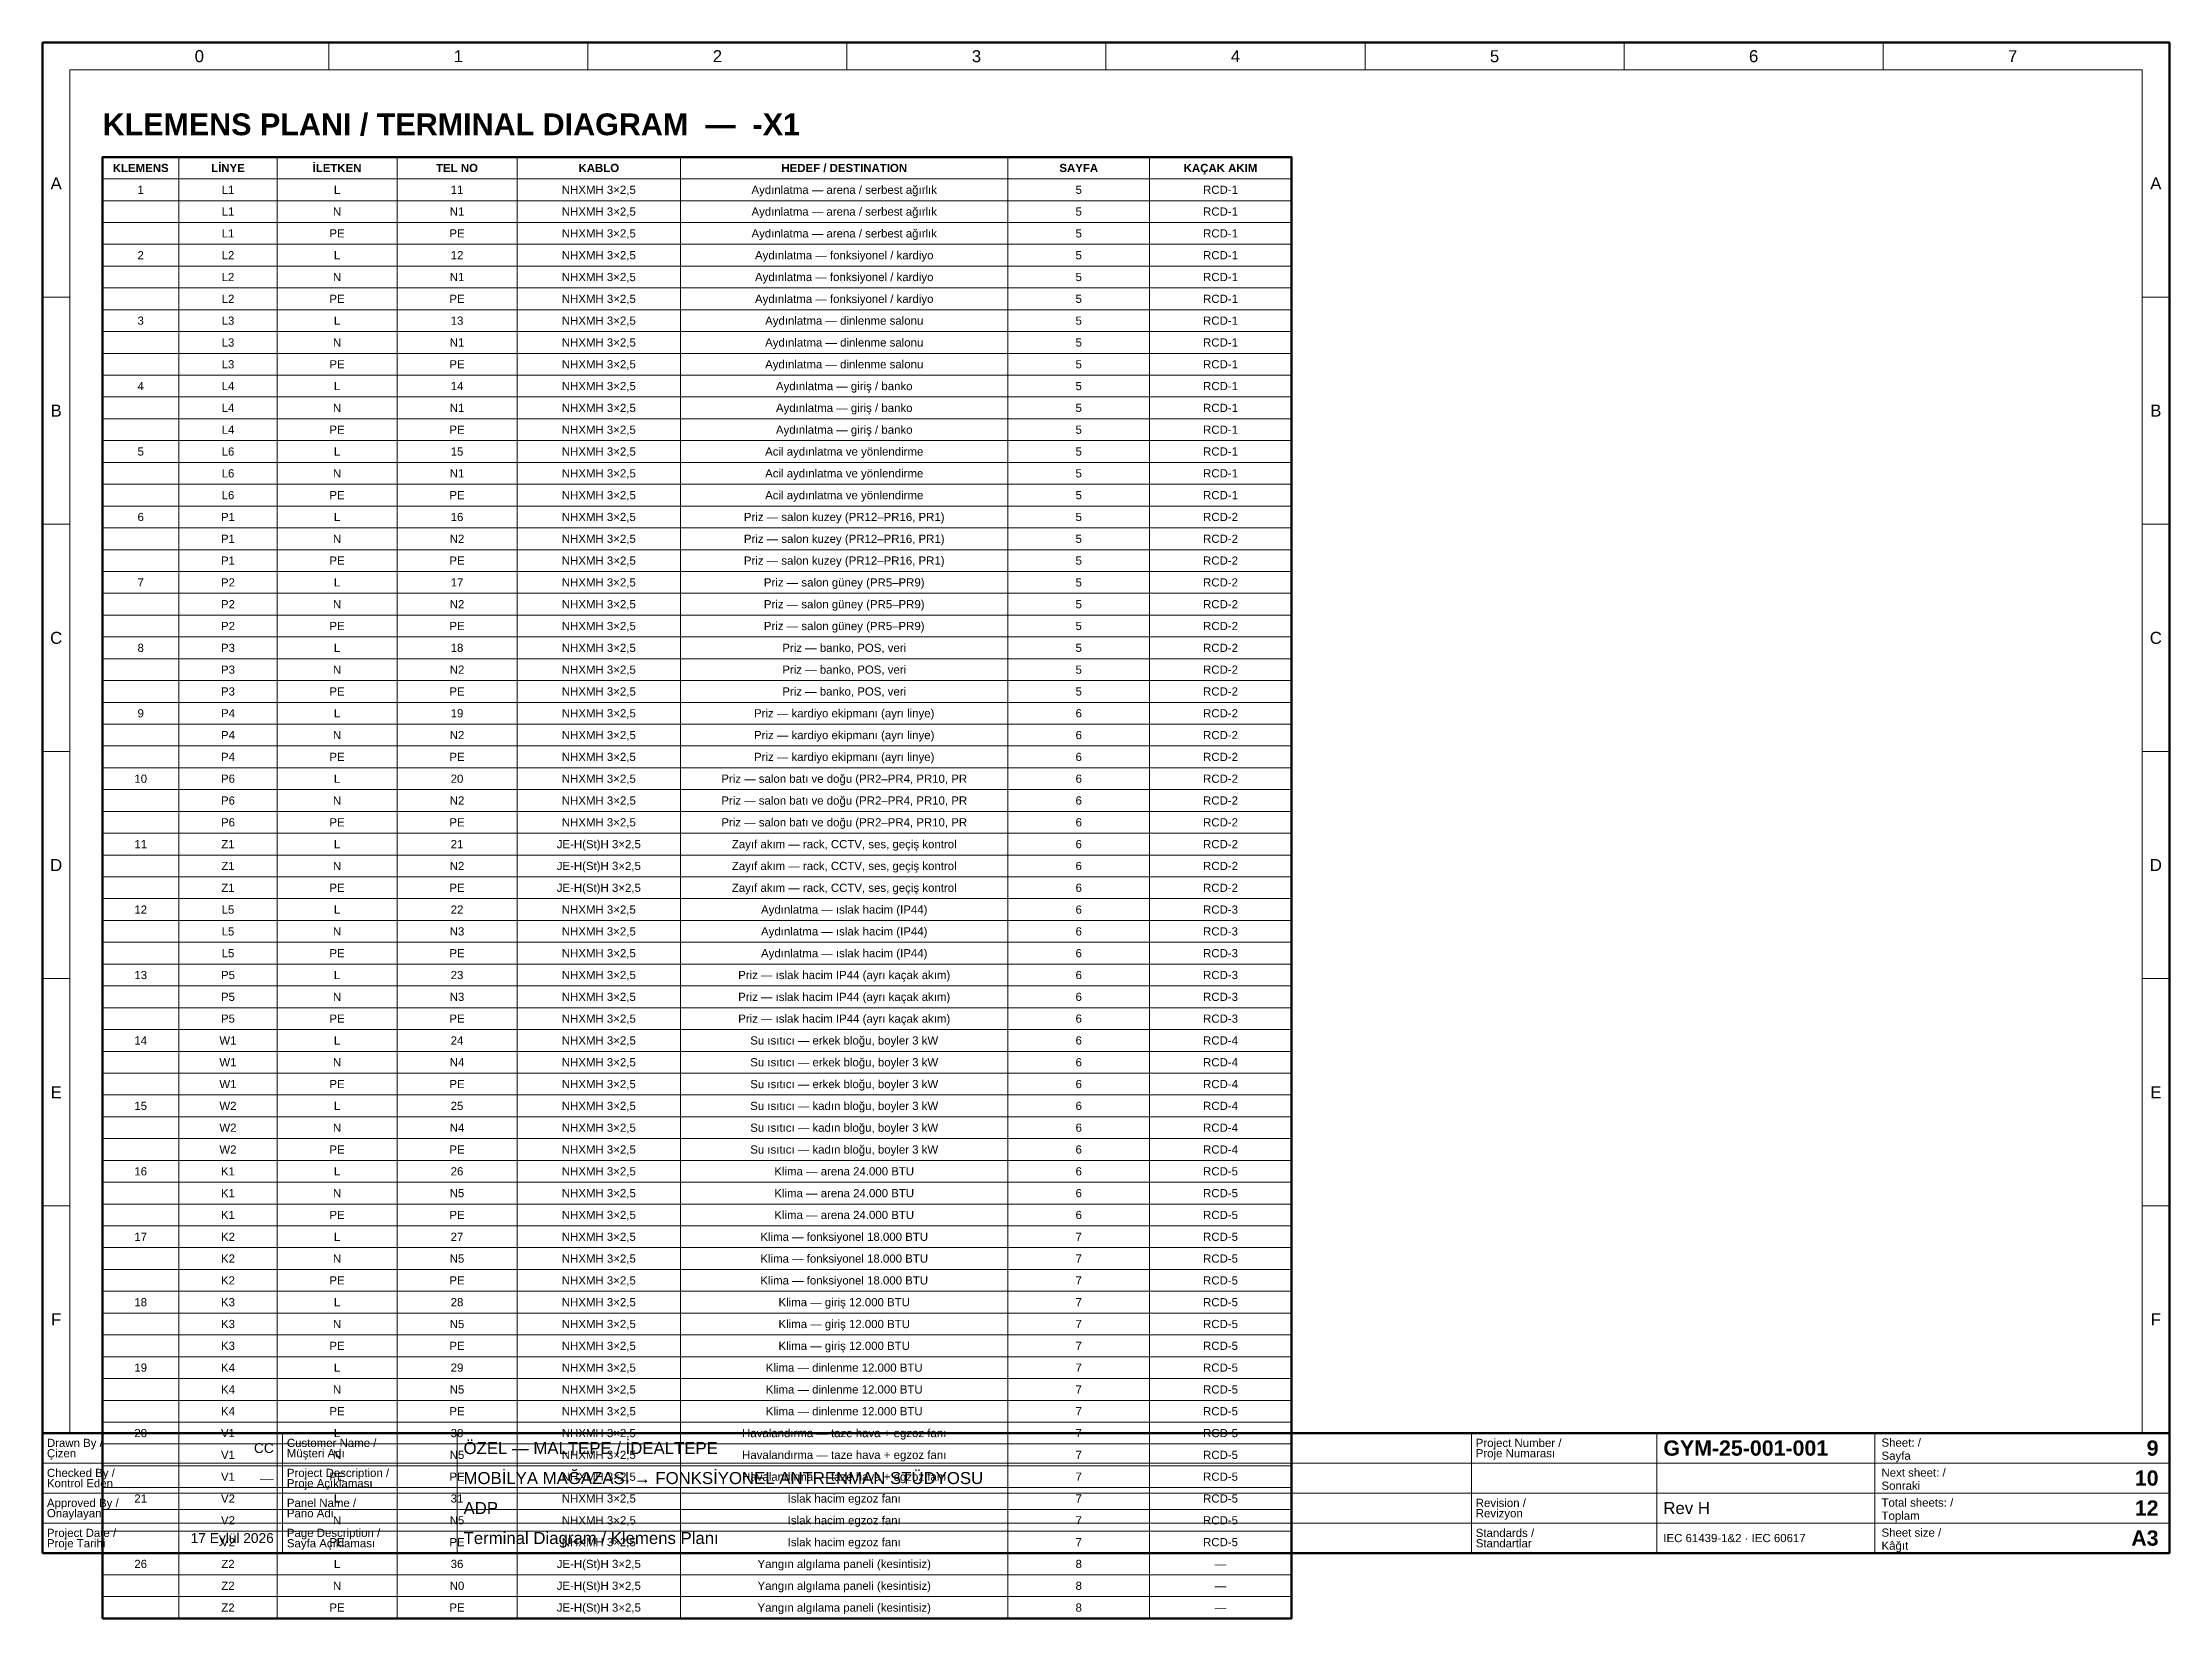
# Paper-space layout '09 Terminal Diagram - Klemens Planı' of a CAD drawing. Header units: millimetres. Extents: x 20 to 410, y -2 to 287.
import ezdxf
from ezdxf.enums import TextEntityAlignment as Align

# ---------------------------------------------------------------- set-up
doc = ezdxf.new("R2010")
doc.units = ezdxf.units.MM
for name, color, linetype, lineweight in [('E-SEMA-ANTET', 7, 'Continuous', 50), ('E-SEMA-YAZI', 7, 'Continuous', 18), ('E-SEMA-ZON', 8, 'Continuous', 18)]:
    doc.layers.add(name, color=color, linetype=linetype, lineweight=lineweight)
doc.styles.add('GYM', font='arial.ttf')
doc.styles.add('GYM-B', font='arialbd.ttf')

psp = doc.layouts.new('09 Terminal Diagram - Klemens Planı')

# ---------------------------------------------------------------- linework, layer by layer
at = {"layer": 'E-SEMA-ANTET', "lineweight": 13}
for p, q in [((45, -2), (45, 266)), ((63, -2), (63, 266)), ((85, -2), (85, 266)), ((107, -2), (107, 266)), ((137, -2), (137, 266)), ((197, -2), (197, 266)), ((223, -2), (223, 266)), ((31, 262), (249, 262)), ((31, 258), (249, 258)), ((31, 254), (249, 254)), ((31, 250), (249, 250)), ((31, 246), (249, 246)), ((31, 242), (249, 242)), ((31, 238), (249, 238)), ((31, 234), (249, 234)), ((31, 230), (249, 230)), ((31, 226), (249, 226)), ((31, 222), (249, 222)), ((31, 218), (249, 218)), ((31, 214), (249, 214)), ((31, 210), (249, 210)), ((31, 206), (249, 206)), ((31, 202), (249, 202)), ((31, 198), (249, 198)), ((31, 194), (249, 194)), ((31, 190), (249, 190)), ((31, 186), (249, 186)), ((31, 182), (249, 182)), ((31, 178), (249, 178)), ((31, 174), (249, 174)), ((31, 170), (249, 170)), ((31, 166), (249, 166)), ((31, 162), (249, 162)), ((31, 158), (249, 158)), ((31, 154), (249, 154)), ((31, 150), (249, 150)), ((31, 146), (249, 146)), ((31, 142), (249, 142)), ((31, 138), (249, 138)), ((31, 134), (249, 134)), ((31, 130), (249, 130)), ((31, 126), (249, 126)), ((31, 122), (249, 122)), ((31, 118), (249, 118)), ((31, 114), (249, 114)), ((31, 110), (249, 110)), ((31, 106), (249, 106)), ((31, 102), (249, 102)), ((31, 98), (249, 98)), ((31, 94), (249, 94)), ((31, 90), (249, 90)), ((31, 86), (249, 86)), ((31, 82), (249, 82)), ((31, 78), (249, 78)), ((31, 74), (249, 74)), ((31, 70), (249, 70)), ((31, 66), (249, 66)), ((31, 62), (249, 62)), ((31, 58), (249, 58)), ((31, 54), (249, 54)), ((31, 50), (249, 50)), ((31, 46), (249, 46)), ((31, 42), (249, 42)), ((31, 38), (249, 38)), ((31, 34), (249, 34)), ((31, 30), (249, 30)), ((31, 26), (249, 26)), ((31, 22), (249, 22)), ((31, 18), (249, 18)), ((31, 14), (249, 14)), ((31, 10), (249, 10)), ((31, 6), (249, 6)), ((31, 2), (249, 2))]:
    psp.add_line(p, q, dxfattribs=at)
at = {"layer": 'E-SEMA-ANTET', "lineweight": 18}
for p, q in [((64, 10), (64, 32)), ((96, 10), (96, 32)), ((282, 10), (282, 32)), ((316, 10), (316, 32)), ((356, 10), (356, 32)), ((20, 26.5), (410, 26.5)), ((20, 21), (410, 21)), ((20, 15.5), (410, 15.5))]:
    psp.add_line(p, q, dxfattribs=at)
at = {"layer": 'E-SEMA-ANTET', "lineweight": 70}
psp.add_lwpolyline([(20, 10), (410, 10), (410, 287), (20, 287)], close=True, dxfattribs=at)
at = {"layer": 'E-SEMA-ANTET', "lineweight": 50}
for points in [[(31, -2), (249, -2), (249, 266), (31, 266)], [(20, 10), (410, 10), (410, 32), (20, 32)]]:
    psp.add_lwpolyline(points, close=True, dxfattribs=at)
at = {"layer": 'E-SEMA-ZON', "lineweight": 18}
for p, q in [((72.5, 282), (72.5, 287)), ((120, 282), (120, 287)), ((167.5, 282), (167.5, 287)), ((215, 282), (215, 287)), ((262.5, 282), (262.5, 287)), ((310, 282), (310, 287)), ((357.5, 282), (357.5, 287)), ((20, 240.33), (25, 240.33)), ((405, 240.33), (410, 240.33)), ((20, 198.67), (25, 198.67)), ((405, 198.67), (410, 198.67)), ((20, 157), (25, 157)), ((405, 157), (410, 157)), ((20, 115.33), (25, 115.33)), ((405, 115.33), (410, 115.33)), ((20, 73.67), (25, 73.67)), ((405, 73.67), (410, 73.67)), ((72.5, 32), (72.5, 32)), ((120, 32), (120, 32)), ((167.5, 32), (167.5, 32)), ((215, 32), (215, 32)), ((262.5, 32), (262.5, 32)), ((310, 32), (310, 32)), ((357.5, 32), (357.5, 32))]:
    psp.add_line(p, q, dxfattribs=at)
psp.add_lwpolyline([(25, 32), (405, 32), (405, 282), (25, 282)], close=True, dxfattribs=at)

# ---------------------------------------------------------------- texts
at = {"layer": 'E-SEMA-ANTET', "style": 'GYM-B'}
for s, p in [('KLEMENS', (38, 264)), ('LİNYE', (54, 264)), ('İLETKEN', (74, 264)), ('TEL NO', (96, 264)), ('KABLO', (122, 264)), ('HEDEF / DESTINATION', (167, 264)), ('SAYFA', (210, 264)), ('KAÇAK AKIM', (236, 264))]:
    psp.add_text(s, height=1.5, dxfattribs=at).set_placement(p, align=Align.MIDDLE_CENTER)
at = {"layer": 'E-SEMA-ANTET'}
for s, height, style, p in [('Çizen', 1.5, 'GYM', (20.8, 28.3)), ('Drawn By /', 1.5, 'GYM', (20.8, 30.2)), ('Customer Name /', 1.5, 'GYM', (64.8, 30.2)), ('Müşteri Adı', 1.5, 'GYM', (64.8, 28.3)), ('ÖZEL — MALTEPE / İDEALTEPE', 2.2, 'GYM', (97.2, 29.25)), ('Project Number /', 1.5, 'GYM', (282.8, 30.2)), ('Proje Numarası', 1.5, 'GYM', (282.8, 28.3)), ('GYM-25-001-001', 2.8, 'GYM-B', (317.2, 29.25)), ('Sheet: /', 1.5, 'GYM', (357.2, 30.25)), ('Sayfa', 1.5, 'GYM', (357.2, 27.85)), ('Checked By /', 1.5, 'GYM', (20.8, 24.7)), ('Kontrol Eden', 1.5, 'GYM', (20.8, 22.8)), ('Project Description /', 1.5, 'GYM', (64.8, 24.7)), ('Proje Açıklaması', 1.5, 'GYM', (64.8, 22.8)), ('MOBİLYA MAĞAZASI → FONKSİYONEL ANTRENMAN STÜDYOSU', 2.2, 'GYM', (97.2, 23.75)), ('Next sheet: /', 1.5, 'GYM', (357.2, 24.75)), ('Approved By /', 1.5, 'GYM', (20.8, 19.2)), ('Panel Name /', 1.5, 'GYM', (64.8, 19.2)), ('Revision /', 1.5, 'GYM', (282.8, 19.2)), ('Total sheets: /', 1.5, 'GYM', (357.2, 19.25)), ('Sonraki', 1.5, 'GYM', (357.2, 22.35)), ('Onaylayan', 1.5, 'GYM', (20.8, 17.3)), ('Pano Adı', 1.5, 'GYM', (64.8, 17.3)), ('ADP', 2.2, 'GYM', (97.2, 18.25)), ('Revizyon', 1.5, 'GYM', (282.8, 17.3)), ('Rev H', 2.2, 'GYM', (317.2, 18.25)), ('Toplam', 1.5, 'GYM', (357.2, 16.85)), ('Project Date /', 1.5, 'GYM', (20.8, 13.7)), ('Proje Tarihi', 1.5, 'GYM', (20.8, 11.8)), ('Sayfa Açıklaması', 1.5, 'GYM', (64.8, 11.8)), ('Page Description /', 1.5, 'GYM', (64.8, 13.7)), ('Terminal Diagram / Klemens Planı', 2.2, 'GYM', (97.2, 12.75)), ('Standards /', 1.5, 'GYM', (282.8, 13.7)), ('Standartlar', 1.5, 'GYM', (282.8, 11.8)), ('IEC 61439-1&2 · IEC 60617', 1.5, 'GYM', (317.2, 12.75)), ('Sheet size /', 1.5, 'GYM', (357.2, 13.75)), ('Kâğıt', 1.5, 'GYM', (357.2, 11.35))]:
    psp.add_text(s, height=height, dxfattribs=dict(at, style=style)).set_placement(p, align=Align.MIDDLE_LEFT)
for s, height, style, p in [('CC', 1.8, 'GYM', (62.4, 29.25)), ('9', 2.8, 'GYM-B', (408, 29.25)), ('—', 1.8, 'GYM', (62.4, 23.75)), ('10', 2.8, 'GYM-B', (408, 23.75)), ('12', 2.8, 'GYM-B', (408, 18.25)), ('—', 1.8, 'GYM', (62.4, 18.25)), ('17 Eylül 2026', 1.8, 'GYM', (62.4, 12.75)), ('A3', 2.8, 'GYM-B', (408, 12.75))]:
    psp.add_text(s, height=height, dxfattribs=dict(at, style=style)).set_placement(p, align=Align.MIDDLE_RIGHT)
at = {"layer": 'E-SEMA-YAZI', "style": 'GYM-B'}
psp.add_text('KLEMENS PLANI / TERMINAL DIAGRAM  —  -X1', height=4, dxfattribs=at).set_placement((31, 272), align=Align.MIDDLE_LEFT)
at = {"layer": 'E-SEMA-YAZI', "style": 'GYM'}
for s, p in [('1', (38, 260)), ('L1', (54, 260)), ('L', (74, 260)), ('11', (96, 260)), ('NHXMH 3×2,5', (122, 260)), ('Aydınlatma — arena / serbest ağırlık', (167, 260)), ('5', (210, 260)), ('RCD-1', (236, 260)), ('L1', (54, 256)), ('N', (74, 256)), ('N1', (96, 256)), ('NHXMH 3×2,5', (122, 256)), ('Aydınlatma — arena / serbest ağırlık', (167, 256)), ('5', (210, 256)), ('RCD-1', (236, 256)), ('L1', (54, 252)), ('PE', (74, 252)), ('PE', (96, 252)), ('NHXMH 3×2,5', (122, 252)), ('Aydınlatma — arena / serbest ağırlık', (167, 252)), ('5', (210, 252)), ('RCD-1', (236, 252)), ('2', (38, 248)), ('L2', (54, 248)), ('L', (74, 248)), ('12', (96, 248)), ('NHXMH 3×2,5', (122, 248)), ('Aydınlatma — fonksiyonel / kardiyo', (167, 248)), ('5', (210, 248)), ('RCD-1', (236, 248)), ('L2', (54, 244)), ('N', (74, 244)), ('N1', (96, 244)), ('NHXMH 3×2,5', (122, 244)), ('Aydınlatma — fonksiyonel / kardiyo', (167, 244)), ('5', (210, 244)), ('RCD-1', (236, 244)), ('L2', (54, 240)), ('PE', (74, 240)), ('PE', (96, 240)), ('NHXMH 3×2,5', (122, 240)), ('Aydınlatma — fonksiyonel / kardiyo', (167, 240)), ('5', (210, 240)), ('RCD-1', (236, 240)), ('3', (38, 236)), ('L3', (54, 236)), ('L', (74, 236)), ('13', (96, 236)), ('NHXMH 3×2,5', (122, 236)), ('Aydınlatma — dinlenme salonu', (167, 236)), ('5', (210, 236)), ('RCD-1', (236, 236)), ('L3', (54, 232)), ('N', (74, 232)), ('N1', (96, 232)), ('NHXMH 3×2,5', (122, 232)), ('Aydınlatma — dinlenme salonu', (167, 232)), ('5', (210, 232)), ('RCD-1', (236, 232)), ('L3', (54, 228)), ('PE', (74, 228)), ('PE', (96, 228)), ('NHXMH 3×2,5', (122, 228)), ('Aydınlatma — dinlenme salonu', (167, 228)), ('5', (210, 228)), ('RCD-1', (236, 228)), ('4', (38, 224)), ('L4', (54, 224)), ('L', (74, 224)), ('14', (96, 224)), ('NHXMH 3×2,5', (122, 224)), ('Aydınlatma — giriş / banko', (167, 224)), ('5', (210, 224)), ('RCD-1', (236, 224)), ('L4', (54, 220)), ('N', (74, 220)), ('N1', (96, 220)), ('NHXMH 3×2,5', (122, 220)), ('Aydınlatma — giriş / banko', (167, 220)), ('5', (210, 220)), ('RCD-1', (236, 220)), ('L4', (54, 216)), ('PE', (74, 216)), ('PE', (96, 216)), ('NHXMH 3×2,5', (122, 216)), ('Aydınlatma — giriş / banko', (167, 216)), ('5', (210, 216)), ('RCD-1', (236, 216)), ('5', (38, 212)), ('L6', (54, 212)), ('L', (74, 212)), ('15', (96, 212)), ('NHXMH 3×2,5', (122, 212)), ('Acil aydınlatma ve yönlendirme', (167, 212)), ('5', (210, 212)), ('RCD-1', (236, 212)), ('L6', (54, 208)), ('N', (74, 208)), ('N1', (96, 208)), ('NHXMH 3×2,5', (122, 208)), ('Acil aydınlatma ve yönlendirme', (167, 208)), ('5', (210, 208)), ('RCD-1', (236, 208)), ('L6', (54, 204)), ('PE', (74, 204)), ('PE', (96, 204)), ('NHXMH 3×2,5', (122, 204)), ('Acil aydınlatma ve yönlendirme', (167, 204)), ('5', (210, 204)), ('RCD-1', (236, 204)), ('6', (38, 200)), ('P1', (54, 200)), ('L', (74, 200)), ('16', (96, 200)), ('NHXMH 3×2,5', (122, 200)), ('Priz — salon kuzey (PR12–PR16, PR1)', (167, 200)), ('5', (210, 200)), ('RCD-2', (236, 200)), ('P1', (54, 196)), ('N', (74, 196)), ('N2', (96, 196)), ('NHXMH 3×2,5', (122, 196)), ('Priz — salon kuzey (PR12–PR16, PR1)', (167, 196)), ('5', (210, 196)), ('RCD-2', (236, 196)), ('P1', (54, 192)), ('PE', (74, 192)), ('PE', (96, 192)), ('NHXMH 3×2,5', (122, 192)), ('Priz — salon kuzey (PR12–PR16, PR1)', (167, 192)), ('5', (210, 192)), ('RCD-2', (236, 192)), ('7', (38, 188)), ('P2', (54, 188)), ('L', (74, 188)), ('17', (96, 188)), ('NHXMH 3×2,5', (122, 188)), ('Priz — salon güney (PR5–PR9)', (167, 188)), ('5', (210, 188)), ('RCD-2', (236, 188)), ('P2', (54, 184)), ('N', (74, 184)), ('N2', (96, 184)), ('NHXMH 3×2,5', (122, 184)), ('Priz — salon güney (PR5–PR9)', (167, 184)), ('5', (210, 184)), ('RCD-2', (236, 184)), ('P2', (54, 180)), ('PE', (74, 180)), ('PE', (96, 180)), ('NHXMH 3×2,5', (122, 180)), ('Priz — salon güney (PR5–PR9)', (167, 180)), ('5', (210, 180)), ('RCD-2', (236, 180)), ('8', (38, 176)), ('P3', (54, 176)), ('L', (74, 176)), ('18', (96, 176)), ('NHXMH 3×2,5', (122, 176)), ('Priz — banko, POS, veri', (167, 176)), ('5', (210, 176)), ('RCD-2', (236, 176)), ('P3', (54, 172)), ('N', (74, 172)), ('N2', (96, 172)), ('NHXMH 3×2,5', (122, 172)), ('Priz — banko, POS, veri', (167, 172)), ('5', (210, 172)), ('RCD-2', (236, 172)), ('P3', (54, 168)), ('PE', (74, 168)), ('PE', (96, 168)), ('NHXMH 3×2,5', (122, 168)), ('Priz — banko, POS, veri', (167, 168)), ('5', (210, 168)), ('RCD-2', (236, 168)), ('9', (38, 164)), ('P4', (54, 164)), ('L', (74, 164)), ('19', (96, 164)), ('NHXMH 3×2,5', (122, 164)), ('Priz — kardiyo ekipmanı (ayrı linye)', (167, 164)), ('6', (210, 164)), ('RCD-2', (236, 164)), ('P4', (54, 160)), ('N', (74, 160)), ('N2', (96, 160)), ('NHXMH 3×2,5', (122, 160)), ('Priz — kardiyo ekipmanı (ayrı linye)', (167, 160)), ('6', (210, 160)), ('RCD-2', (236, 160)), ('P4', (54, 156)), ('PE', (74, 156)), ('PE', (96, 156)), ('NHXMH 3×2,5', (122, 156)), ('Priz — kardiyo ekipmanı (ayrı linye)', (167, 156)), ('6', (210, 156)), ('RCD-2', (236, 156)), ('10', (38, 152)), ('P6', (54, 152)), ('L', (74, 152)), ('20', (96, 152)), ('NHXMH 3×2,5', (122, 152)), ('Priz — salon batı ve doğu (PR2–PR4, PR10, PR', (167, 152)), ('6', (210, 152)), ('RCD-2', (236, 152)), ('P6', (54, 148)), ('N', (74, 148)), ('N2', (96, 148)), ('NHXMH 3×2,5', (122, 148)), ('Priz — salon batı ve doğu (PR2–PR4, PR10, PR', (167, 148)), ('6', (210, 148)), ('RCD-2', (236, 148)), ('P6', (54, 144)), ('PE', (74, 144)), ('PE', (96, 144)), ('NHXMH 3×2,5', (122, 144)), ('Priz — salon batı ve doğu (PR2–PR4, PR10, PR', (167, 144)), ('6', (210, 144)), ('RCD-2', (236, 144)), ('11', (38, 140)), ('Z1', (54, 140)), ('L', (74, 140)), ('21', (96, 140)), ('JE-H(St)H 3×2,5', (122, 140)), ('Zayıf akım — rack, CCTV, ses, geçiş kontrol', (167, 140)), ('6', (210, 140)), ('RCD-2', (236, 140)), ('Z1', (54, 136)), ('N', (74, 136)), ('N2', (96, 136)), ('JE-H(St)H 3×2,5', (122, 136)), ('Zayıf akım — rack, CCTV, ses, geçiş kontrol', (167, 136)), ('6', (210, 136)), ('RCD-2', (236, 136)), ('Z1', (54, 132)), ('PE', (74, 132)), ('PE', (96, 132)), ('JE-H(St)H 3×2,5', (122, 132)), ('Zayıf akım — rack, CCTV, ses, geçiş kontrol', (167, 132)), ('6', (210, 132)), ('RCD-2', (236, 132)), ('12', (38, 128)), ('L5', (54, 128)), ('L', (74, 128)), ('22', (96, 128)), ('NHXMH 3×2,5', (122, 128)), ('Aydınlatma — ıslak hacim (IP44)', (167, 128)), ('6', (210, 128)), ('RCD-3', (236, 128)), ('Aydınlatma — ıslak hacim (IP44)', (167, 124)), ('L5', (54, 124)), ('N', (74, 124)), ('N3', (96, 124)), ('NHXMH 3×2,5', (122, 124)), ('6', (210, 124)), ('RCD-3', (236, 124)), ('L5', (54, 120)), ('PE', (74, 120)), ('PE', (96, 120)), ('NHXMH 3×2,5', (122, 120)), ('Aydınlatma — ıslak hacim (IP44)', (167, 120)), ('6', (210, 120)), ('RCD-3', (236, 120)), ('13', (38, 116)), ('P5', (54, 116)), ('L', (74, 116)), ('23', (96, 116)), ('NHXMH 3×2,5', (122, 116)), ('Priz — ıslak hacim IP44 (ayrı kaçak akım)', (167, 116)), ('6', (210, 116)), ('RCD-3', (236, 116)), ('P5', (54, 112)), ('N', (74, 112)), ('N3', (96, 112)), ('NHXMH 3×2,5', (122, 112)), ('Priz — ıslak hacim IP44 (ayrı kaçak akım)', (167, 112)), ('6', (210, 112)), ('RCD-3', (236, 112)), ('P5', (54, 108)), ('PE', (74, 108)), ('PE', (96, 108)), ('NHXMH 3×2,5', (122, 108)), ('Priz — ıslak hacim IP44 (ayrı kaçak akım)', (167, 108)), ('6', (210, 108)), ('RCD-3', (236, 108)), ('14', (38, 104)), ('W1', (54, 104)), ('L', (74, 104)), ('24', (96, 104)), ('NHXMH 3×2,5', (122, 104)), ('Su ısıtıcı — erkek bloğu, boyler 3 kW', (167, 104)), ('6', (210, 104)), ('RCD-4', (236, 104)), ('W1', (54, 100)), ('N', (74, 100)), ('N4', (96, 100)), ('NHXMH 3×2,5', (122, 100)), ('Su ısıtıcı — erkek bloğu, boyler 3 kW', (167, 100)), ('6', (210, 100)), ('RCD-4', (236, 100)), ('W1', (54, 96)), ('PE', (74, 96)), ('PE', (96, 96)), ('NHXMH 3×2,5', (122, 96)), ('Su ısıtıcı — erkek bloğu, boyler 3 kW', (167, 96)), ('6', (210, 96)), ('RCD-4', (236, 96)), ('15', (38, 92)), ('W2', (54, 92)), ('L', (74, 92)), ('25', (96, 92)), ('NHXMH 3×2,5', (122, 92)), ('Su ısıtıcı — kadın bloğu, boyler 3 kW', (167, 92)), ('6', (210, 92)), ('RCD-4', (236, 92)), ('W2', (54, 88)), ('N', (74, 88)), ('N4', (96, 88)), ('NHXMH 3×2,5', (122, 88)), ('Su ısıtıcı — kadın bloğu, boyler 3 kW', (167, 88)), ('6', (210, 88)), ('RCD-4', (236, 88)), ('W2', (54, 84)), ('PE', (74, 84)), ('PE', (96, 84)), ('NHXMH 3×2,5', (122, 84)), ('Su ısıtıcı — kadın bloğu, boyler 3 kW', (167, 84)), ('6', (210, 84)), ('RCD-4', (236, 84)), ('16', (38, 80)), ('K1', (54, 80)), ('L', (74, 80)), ('26', (96, 80)), ('NHXMH 3×2,5', (122, 80)), ('Klima — arena 24.000 BTU', (167, 80)), ('6', (210, 80)), ('RCD-5', (236, 80)), ('K1', (54, 76)), ('N', (74, 76)), ('N5', (96, 76)), ('NHXMH 3×2,5', (122, 76)), ('Klima — arena 24.000 BTU', (167, 76)), ('6', (210, 76)), ('RCD-5', (236, 76)), ('K1', (54, 72)), ('PE', (74, 72)), ('PE', (96, 72)), ('NHXMH 3×2,5', (122, 72)), ('Klima — arena 24.000 BTU', (167, 72)), ('6', (210, 72)), ('RCD-5', (236, 72)), ('17', (38, 68)), ('K2', (54, 68)), ('L', (74, 68)), ('27', (96, 68)), ('NHXMH 3×2,5', (122, 68)), ('Klima — fonksiyonel 18.000 BTU', (167, 68)), ('7', (210, 68)), ('RCD-5', (236, 68)), ('K2', (54, 64)), ('N', (74, 64)), ('N5', (96, 64)), ('NHXMH 3×2,5', (122, 64)), ('Klima — fonksiyonel 18.000 BTU', (167, 64)), ('7', (210, 64)), ('RCD-5', (236, 64)), ('K2', (54, 60)), ('PE', (74, 60)), ('PE', (96, 60)), ('NHXMH 3×2,5', (122, 60)), ('Klima — fonksiyonel 18.000 BTU', (167, 60)), ('7', (210, 60)), ('RCD-5', (236, 60)), ('18', (38, 56)), ('K3', (54, 56)), ('L', (74, 56)), ('28', (96, 56)), ('NHXMH 3×2,5', (122, 56)), ('Klima — giriş 12.000 BTU', (167, 56)), ('7', (210, 56)), ('RCD-5', (236, 56)), ('K3', (54, 52)), ('N', (74, 52)), ('N5', (96, 52)), ('NHXMH 3×2,5', (122, 52)), ('Klima — giriş 12.000 BTU', (167, 52)), ('7', (210, 52)), ('RCD-5', (236, 52)), ('K3', (54, 48)), ('PE', (74, 48)), ('PE', (96, 48)), ('NHXMH 3×2,5', (122, 48)), ('Klima — giriş 12.000 BTU', (167, 48)), ('7', (210, 48)), ('RCD-5', (236, 48)), ('19', (38, 44)), ('K4', (54, 44)), ('L', (74, 44)), ('29', (96, 44)), ('NHXMH 3×2,5', (122, 44)), ('Klima — dinlenme 12.000 BTU', (167, 44)), ('7', (210, 44)), ('RCD-5', (236, 44)), ('K4', (54, 40)), ('N', (74, 40)), ('N5', (96, 40)), ('NHXMH 3×2,5', (122, 40)), ('Klima — dinlenme 12.000 BTU', (167, 40)), ('7', (210, 40)), ('RCD-5', (236, 40)), ('K4', (54, 36)), ('PE', (74, 36)), ('PE', (96, 36)), ('NHXMH 3×2,5', (122, 36)), ('Klima — dinlenme 12.000 BTU', (167, 36)), ('7', (210, 36)), ('RCD-5', (236, 36)), ('20', (38, 32)), ('V1', (54, 32)), ('L', (74, 32)), ('30', (96, 32)), ('NHXMH 3×2,5', (122, 32)), ('Havalandırma — taze hava + egzoz fanı', (167, 32)), ('7', (210, 32)), ('RCD-5', (236, 32)), ('V1', (54, 28)), ('N', (74, 28)), ('N5', (96, 28)), ('NHXMH 3×2,5', (122, 28)), ('Havalandırma — taze hava + egzoz fanı', (167, 28)), ('7', (210, 28)), ('RCD-5', (236, 28)), ('V1', (54, 24)), ('PE', (74, 24)), ('PE', (96, 24)), ('NHXMH 3×2,5', (122, 24)), ('Havalandırma — taze hava + egzoz fanı', (167, 24)), ('7', (210, 24)), ('RCD-5', (236, 24)), ('21', (38, 20)), ('V2', (54, 20)), ('L', (74, 20)), ('31', (96, 20)), ('NHXMH 3×2,5', (122, 20)), ('Islak hacim egzoz fanı', (167, 20)), ('7', (210, 20)), ('RCD-5', (236, 20)), ('V2', (54, 16)), ('N', (74, 16)), ('N5', (96, 16)), ('NHXMH 3×2,5', (122, 16)), ('Islak hacim egzoz fanı', (167, 16)), ('7', (210, 16)), ('RCD-5', (236, 16)), ('V2', (54, 12)), ('PE', (74, 12)), ('PE', (96, 12)), ('NHXMH 3×2,5', (122, 12)), ('Islak hacim egzoz fanı', (167, 12)), ('7', (210, 12)), ('RCD-5', (236, 12)), ('26', (38, 8)), ('Z2', (54, 8)), ('L', (74, 8)), ('36', (96, 8)), ('JE-H(St)H 3×2,5', (122, 8)), ('Yangın algılama paneli (kesintisiz)', (167, 8)), ('8', (210, 8)), ('—', (236, 8)), ('Z2', (54, 4)), ('N', (74, 4)), ('N0', (96, 4)), ('JE-H(St)H 3×2,5', (122, 4)), ('Yangın algılama paneli (kesintisiz)', (167, 4)), ('8', (210, 4)), ('Z2', (54, 0)), ('PE', (74, 0)), ('PE', (96, 0)), ('JE-H(St)H 3×2,5', (122, 0)), ('Yangın algılama paneli (kesintisiz)', (167, 0)), ('8', (210, 0)), ('—', (236, 4)), ('—', (236, 0))]:
    psp.add_text(s, height=1.5, dxfattribs=at).set_placement(p, align=Align.MIDDLE_CENTER)
at = {"layer": 'E-SEMA-ZON', "style": 'GYM'}
for s, p in [('0', (48.75, 284.5)), ('1', (96.25, 284.5)), ('2', (143.75, 284.5)), ('3', (191.25, 284.5)), ('4', (238.75, 284.5)), ('5', (286.25, 284.5)), ('6', (333.75, 284.5)), ('7', (381.25, 284.5)), ('A', (22.5, 261.17)), ('A', (407.5, 261.17)), ('B', (22.5, 219.5)), ('B', (407.5, 219.5)), ('C', (22.5, 177.83)), ('C', (407.5, 177.83)), ('D', (22.5, 136.17)), ('D', (407.5, 136.17)), ('E', (22.5, 94.5)), ('E', (407.5, 94.5)), ('F', (22.5, 52.83)), ('F', (407.5, 52.83))]:
    psp.add_text(s, height=2.2, dxfattribs=at).set_placement(p, align=Align.MIDDLE_CENTER)

doc.saveas('drawing.dxf')
